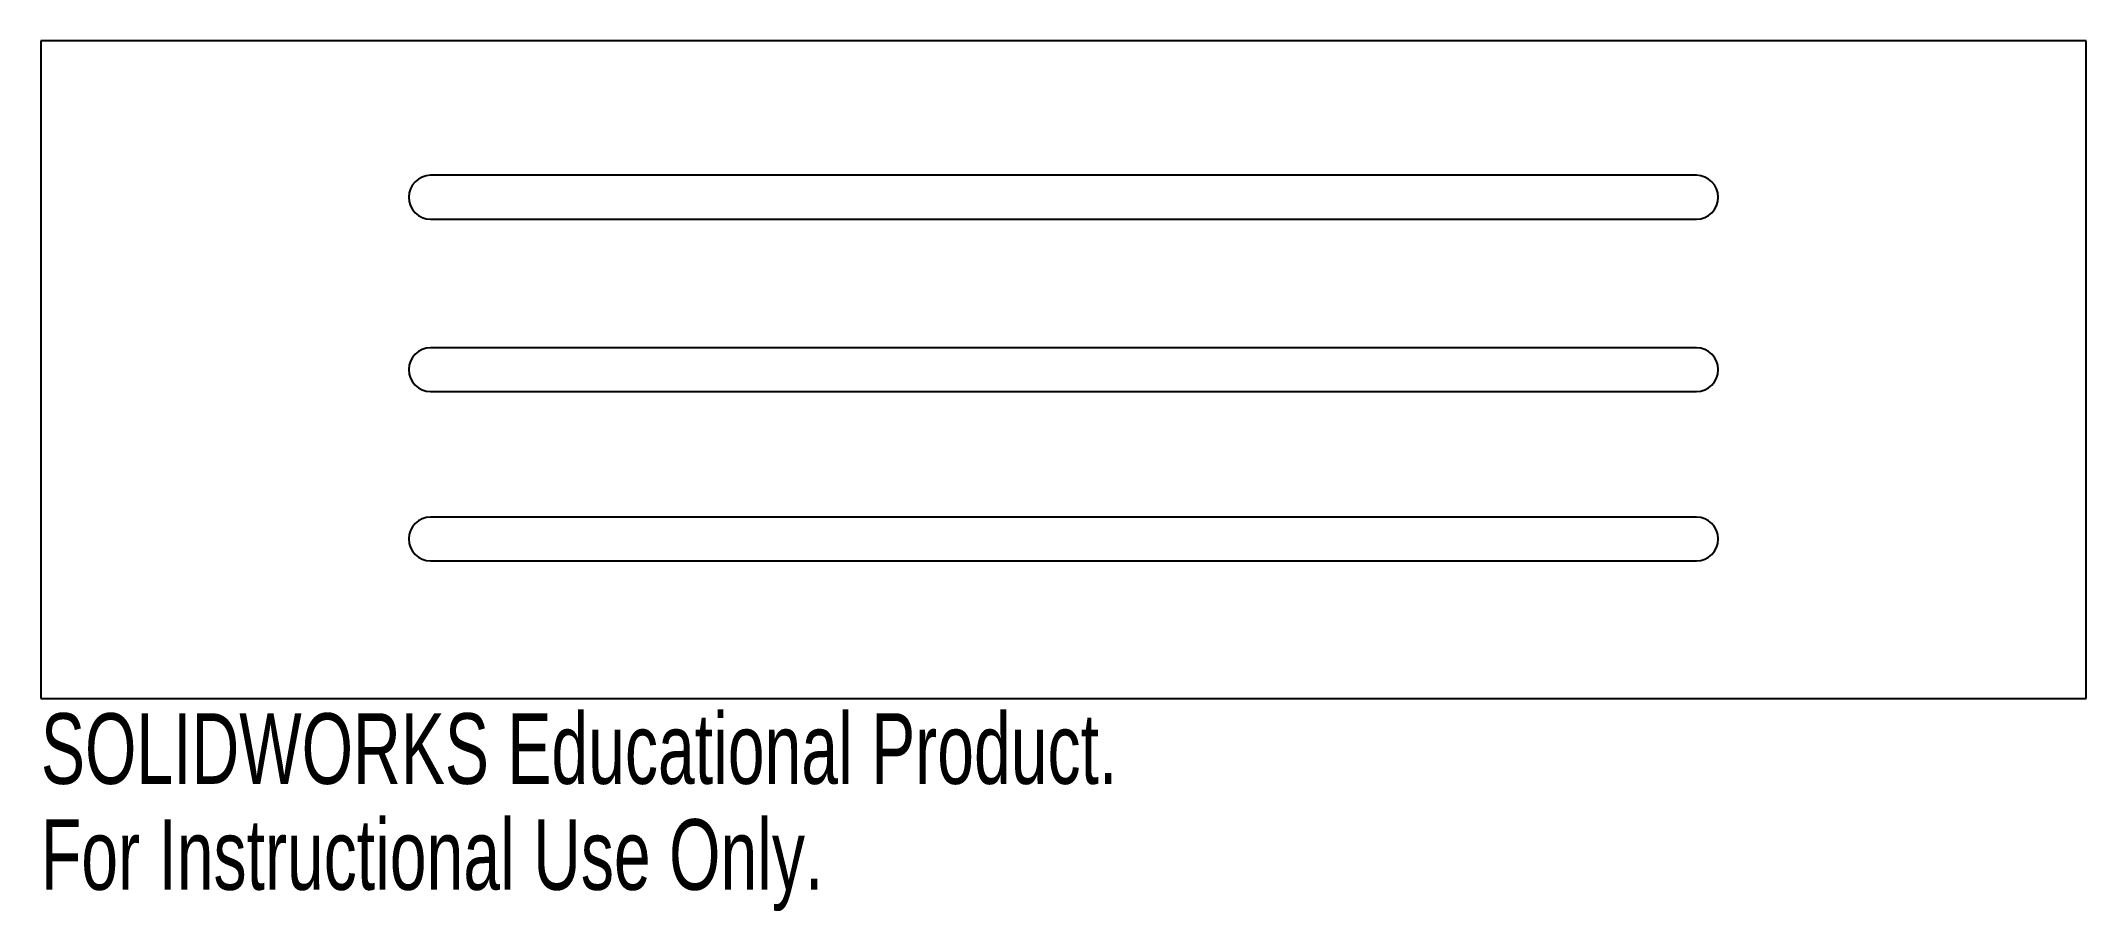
# Model space of a CAD drawing. Header units: millimetres. Extents: x 0 to 140, y -15 to 45.
import ezdxf

# ---------------------------------------------------------------- set-up
doc = ezdxf.new("R2010")
doc.units = ezdxf.units.MM
doc.styles.add('SLDTEXTSTYLE0', font='TXT', dxfattribs={"width": 0.7})

msp = doc.modelspace()

# ---------------------------------------------------------------- linework, layer by layer
at = {"color": 7, "linetype": 'Continuous', "lineweight": 25}
for p, q in [((140, 45), (0, 45)), ((0, 45), (0, 0)), ((140, 0), (140, 45)), ((113.32, 35.8), (26.68, 35.8)), ((26.68, 32.8), (113.32, 32.8)), ((113.32, 24), (26.68, 24)), ((26.68, 21), (113.32, 21)), ((113.32, 12.41), (26.68, 12.41)), ((26.68, 9.41), (113.32, 9.41)), ((0, 0), (140, 0))]:
    msp.add_line(p, q, dxfattribs=at)
for centre, start, end in [((26.68, 34.3), 90, 270), ((113.32, 34.3), 270, 90), ((26.68, 22.5), 90, 270), ((113.32, 22.5), 270, 90), ((26.68, 10.91), 90, 270), ((113.32, 10.91), 270, 90)]:
    msp.add_arc(centre, 1.5, start, end, dxfattribs=at)

# ---------------------------------------------------------------- texts
at = {"color": 7, "linetype": 'Continuous', "char_height": 4.8336, "attachment_point": 1, "style": 'SLDTEXTSTYLE0'}
for s, insert in [('SOLIDWORKS Educational Product.', (0, -1.02)), ('For Instructional Use Only.', (0, -8.27))]:
    msp.add_mtext(s, dxfattribs=dict(at, insert=insert))

doc.saveas('drawing.dxf')
